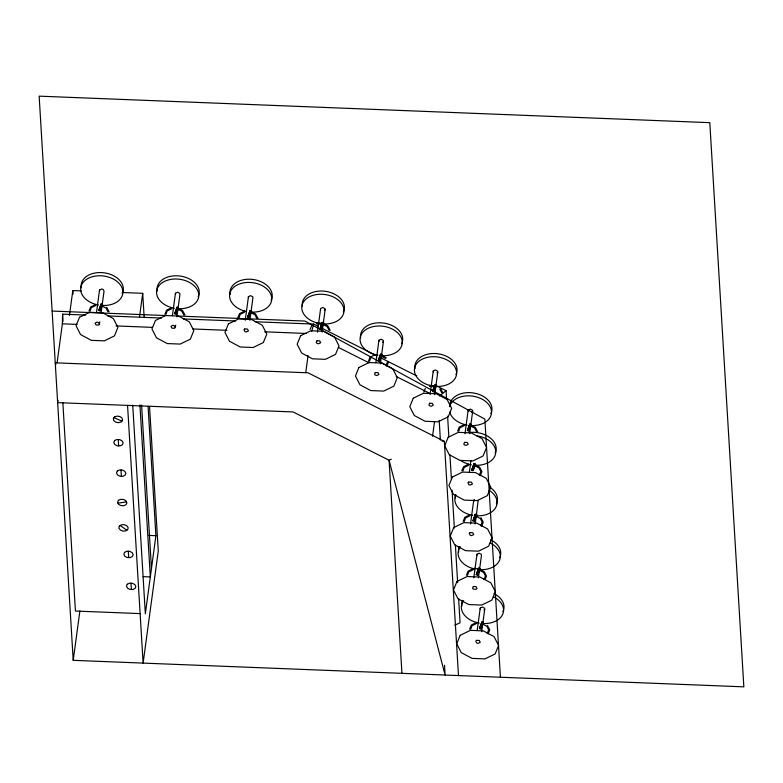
<?xml version="1.0" encoding="UTF-8"?>
<svg xmlns="http://www.w3.org/2000/svg" width="783" height="783" viewBox="0 0 783 783"><rect width="100%" height="100%" fill="white"/><g stroke="black" fill="none" stroke-linecap="round" stroke-linejoin="round"><path stroke-width="1.17" d="M57.12 362.666L62.366 323.81L62.591 314.149L85.748 315.069M57.981 400.24L57.658 402.628L293.048 411.936L389.073 460.228L445.096 675.034L444.558 665.286M69.433 315.549L72.809 290.552L81.246 290.885M96.515 312.466L99.539 290.043L101.682 288.996L103.072 289.367L104.031 291.227L101.154 312.476M98.775 310.518L101.154 303.931L102.544 304.303L102.387 305.439L100.165 310.89L98.775 310.518L101.154 303.931M100.165 310.89L100.312 309.745M99.558 324.27L99.5 323.262L97.219 322.038L95.076 323.085L96.035 324.955L98.766 325.062L99.881 321.911M73.21 660.333L39.15 96.152L709.79 122.667L743.85 686.848L73.21 660.333L79.895 610.916M139.491 317.125L142.712 293.312L122.217 292.499M172.407 315.686L175.441 293.263L177.584 292.216L179.865 293.439L179.924 294.447L176.899 316.87M174.678 313.748L177.056 307.161L178.436 307.523L178.289 308.668L176.058 314.11L174.678 313.748L177.056 307.161M176.058 314.11L176.214 312.965L174.834 312.603M175.461 327.5L175.402 326.482L173.121 325.268L170.978 326.305L171.927 328.175L174.668 328.283L175.774 325.141M148.085 406.397L155.895 535.689L145.335 613.803L132.738 405.232M245.236 320.296L248.426 296.698L250.57 295.651L252.85 296.865L252.909 297.883L249.875 320.306M247.663 317.174L250.041 310.587L251.421 310.959L251.274 312.094L249.043 317.546L247.663 317.174L250.041 310.587M249.043 317.546L251.421 310.959M305.771 372.493L308.062 355.541M317.448 332.119L320.639 308.512L322.782 307.465L325.062 308.688L325.121 309.696L322.097 332.119M319.875 328.987L322.253 322.4L323.643 322.772L323.487 323.917L321.255 329.359L319.875 328.987L322.253 322.4M321.255 329.359L323.643 322.772M375.899 362.695L378.933 340.272L381.076 339.225L383.357 340.448L383.416 341.457L380.381 363.88M378.16 360.748L380.538 354.161L381.928 354.533L381.771 355.668L379.549 361.12L378.16 360.748L380.538 354.161M379.549 361.12L381.928 354.533M430.082 394.593L433.273 370.985L435.417 369.938L437.697 371.162L437.756 372.17L434.722 394.593M432.51 391.461L434.888 384.874L436.268 385.246L436.111 386.391L433.89 391.833L432.51 391.461L434.888 384.874M433.89 391.833L436.268 385.246M432.549 436.258L434.516 421.724M464.985 433.704L468.185 410.096L470.329 409.059L472.599 410.272L472.668 411.29L469.634 433.713M467.412 430.581L469.79 423.995L471.18 424.357L471.023 425.502L468.802 430.944L467.412 430.581L469.79 423.995M468.802 430.944L470.73 425.453M469.369 472.218L470.965 460.414M471.63 470.28L474.009 463.693L475.398 464.055L475.242 465.2L473.02 470.642L471.63 470.28L474.009 463.693M473.02 470.642L475.398 464.055M470.524 523.964L473.715 500.357L474.518 499.574M472.952 520.842L475.33 514.255L476.72 514.617L476.563 515.762L474.341 521.204L472.952 520.842L475.33 514.255M474.341 521.204L474.488 520.059M475.173 523.974L476.133 516.888M476.446 514.529L478.139 500.533M473.784 577.854L476.974 554.247L479.118 553.209L481.398 554.423L481.457 555.441L478.423 577.864M476.201 574.732L478.579 568.145L479.969 568.507L479.813 569.652L477.591 575.094L476.201 574.732L478.579 568.145M477.591 575.094L477.747 573.949M477.19 630.511L480.224 608.078L482.367 607.04L484.648 608.254L484.706 609.272L481.672 631.695M479.46 628.563L481.839 621.976L483.219 622.338L483.062 623.483L480.84 628.925L479.46 628.563L481.839 621.976M480.84 628.925L483.219 622.338M100.831 305.35L100.919 304.665L100.684 305.713M176.733 308.58L176.821 307.885M249.66 311.683L249.562 312.368L249.806 311.321M321.872 323.496L321.774 324.191L316.861 323.996M469.409 425.091L469.32 425.776L469.555 424.729M473.627 464.789L473.539 465.474L473.784 464.417M475.007 515.674L475.095 514.989L474.86 516.036M478.198 569.241C479.206 570.122 475.183 567.372 473.098 568.664L468.087 571.189L466.414 575.27M481.506 623.395L481.604 622.71M311.614 331.522L313.67 324.074L318.006 326.257M88.988 311.066L90.652 306.985L95.663 304.46M90.094 311.105L91.298 307.699L95.761 305.517M100.762 308.659L102.544 304.303M164.89 314.286L166.554 310.205L171.565 307.68M165.996 314.335L167.2 310.92L171.663 308.747M176.664 311.879L178.436 307.523M237.875 317.722L239.539 313.64L244.55 311.115M238.981 317.761L240.185 314.355L244.648 312.172M310.088 329.535L311.751 325.454M321.774 324.191L322.019 323.134L316.763 322.929M368.372 361.296L370.046 357.214M369.478 361.335L370.966 357.704M380.156 355.257L380.068 355.942M385.872 365.681L387.36 362.049M386.802 366.17L388.466 362.089M423.828 392.058L425.306 388.417M429.495 386.469L434.408 386.655L434.682 385.774L429.397 385.402M457.624 431.13L459.288 427.048L464.299 424.523M458.73 431.169L459.934 427.753L464.407 425.58M461.843 470.818L463.516 466.737L468.528 464.211M462.949 470.867L464.162 467.451L468.625 465.278M479.343 475.203L480.831 471.572L479.069 468.038L474.322 465.503M480.273 475.692L481.936 471.611L479.597 467.148L474.557 464.456M463.164 521.38L464.828 517.299L469.839 514.774M464.27 521.429L465.474 518.013L469.937 515.84M474.938 518.972L476.72 514.617M480.664 525.765L482.152 522.134L480.39 518.6L475.633 516.066M481.584 526.264L483.258 522.183L480.909 517.71M467.52 575.319L468.733 571.903L473.196 569.73M478.188 572.862L479.969 568.507M483.914 579.655L485.401 576.024L483.64 572.5L478.893 569.955M485.254 579.126L486.507 576.073L484.334 571.835L479.127 568.908M469.663 629.111L471.337 625.03L476.348 622.505M470.769 629.15L471.983 625.744L476.446 623.562M487.173 633.496L488.651 629.855L486.889 626.331L482.142 623.787M488.093 633.985L489.757 629.904L487.418 625.431M324.328 310.479L325.121 309.696M382.623 342.24L383.416 341.457M436.963 372.953L437.756 372.17M471.865 412.073L472.668 411.29M483.914 610.055L484.706 609.272M439.635 395.914L446.056 390.668L436.297 385.755M165.575 315.539L155.435 320.482L151.961 328.977L156.483 337.796L167.268 343.571L180.198 344.08L190.347 339.137L193.812 330.632L189.3 321.813L178.504 316.048M370.32 356.989L375.047 354.689M391.275 459.19L389.073 460.228L401.943 673.331M454.806 625.177L460.071 622.798L458.613 598.496M117.969 503.175L126.474 501.893M52.128 311.057L304.89 321.05L484.843 419.091L500.425 677.226M107.682 315.931L161.318 318.055M183.251 318.926L235.663 320.991M255.16 321.764L313.67 324.074M62.366 323.81L76.998 324.387M116.001 325.934L152.568 327.382M192.794 328.968L226.923 330.318M264.703 331.816L306.143 333.45M148.662 535.406L155.895 535.689M143.093 576.631L150.316 576.914L139.932 404.928M140.509 613.618L75.432 611.043L62.836 402.472M442.101 441.103L444.333 441.377L458.476 675.563M322.097 323.545L323.487 323.917M249.885 311.732L251.274 312.094M247.82 316.029L249.2 316.401M380.391 355.306L381.771 355.668M176.899 308.296L178.289 308.668M434.731 386.019L436.111 386.391M100.997 305.076L102.387 305.439M469.634 425.14L471.023 425.502M473.862 464.828L475.242 465.2M475.173 515.39L476.563 515.762M478.433 569.29L479.813 569.652M481.682 623.121L483.062 623.483M479.607 627.418L480.997 627.79M114.015 417.672L121.903 421.107M322.351 328.439L376.603 355.736M380.949 357.919L416.762 375.928M338.344 347.388L368.95 362.783M396.276 376.525L430.151 393.565M444.333 441.377L308.022 372.816L55.25 362.823L55.936 364.555M322.802 323.164L327.832 325.865L330.172 330.328M382.094 355.462L386.293 357.86M322.557 324.221L327.137 326.521L329.075 330.289M380.851 355.981L385.598 358.516M471.346 425.296L475.379 427.449L477.718 431.922M470.103 425.805L474.684 428.105L476.612 431.873M250.589 311.35L255.62 314.042L257.959 318.515M250.345 312.397L254.925 314.707L256.853 318.466M178.612 308.463L182.635 310.616L184.974 315.079M177.359 308.972L181.94 311.272L183.868 315.04M101.457 305.742L106.038 308.052L107.976 311.82M120.249 525.54L126.807 530.218M106.742 307.386L109.082 311.859M440.643 388.574L442.806 392.802M439.772 388.994L441.7 392.763M473.715 500.357L473.784 501.374M476.974 554.247L477.033 555.264M480.224 608.078L480.282 609.096M468.185 410.096L468.244 411.114M446.056 390.668L446.574 399.173M447.602 416.184L448.845 436.845M449.951 455.08L451.419 479.392M452.075 490.324L454.355 528.006M455.383 545.017L457.654 582.689M439.204 420.569L440.379 440.075M433.273 370.985L433.332 371.994M378.933 340.272L378.992 341.28M248.426 296.698L248.485 297.706M175.441 293.263L175.5 294.271M142.712 293.312L144.18 317.663M149.543 406.534L158.274 551.017L143.113 663.093L127.551 405.388M141.586 405.085L151.452 568.527M130.976 583.218L131.358 589.482M128.314 551.291L128.696 557.555M121.003 470.006L121.375 476.27M118.262 439.557L118.644 445.83M99.539 290.043L99.607 291.051M72.809 290.552L73.025 294.202M62.591 314.149L63.022 321.333M377.935 355.267A21.21 14.73 7.7 0 1 364.017 331.043A21.21 14.73 7.7 0 1 399.898 335.33A21.21 14.73 7.7 0 1 381.419 355.678M360.66 338.05A21.21 14.73 7.7 0 1 383.699 323.066A21.21 14.73 7.7 0 1 401.62 343.747M174.443 308.257A21.21 14.73 7.7 0 1 160.535 284.033A21.21 14.73 7.7 0 1 196.406 288.32A21.21 14.73 7.7 0 1 177.927 308.678M157.177 291.041A21.21 14.73 7.7 0 1 180.207 276.066A21.21 14.73 7.7 0 1 198.138 296.747M493.466 596.803A21.21 14.73 7.7 0 1 502.823 614.009A21.21 14.73 7.7 0 1 482.71 623.493M479.225 623.082A21.21 14.73 7.7 0 1 463.663 600.639M461.95 605.866A21.21 14.73 7.7 0 1 462.45 600.385M493.897 593.592A21.21 14.73 7.7 0 1 502.911 611.562M318.485 323.281A21.21 14.73 7.7 0 1 306.202 298.881A21.21 14.73 7.7 0 1 341.789 303.824A21.21 14.73 7.7 0 1 323.125 323.927M302.375 306.29A21.21 14.73 7.7 0 1 325.405 291.315A21.21 14.73 7.7 0 1 343.336 311.986M476.73 435.808A21.21 14.73 7.7 0 1 495.737 452.496A21.21 14.73 7.7 0 1 474.889 465.21M471.405 464.789A21.21 14.73 7.7 0 1 460.414 460.335M468.948 432.588A21.21 14.73 7.7 0 1 490.217 437.912A21.21 14.73 7.7 0 1 495.091 453.279M449.638 406.671A21.21 14.73 7.7 0 1 472.805 396.149A21.21 14.73 7.7 0 1 491.509 412.905A21.21 14.73 7.7 0 1 470.671 425.512M467.187 425.1A21.21 14.73 7.7 0 1 449.726 412.181M449.755 405.682A21.21 14.73 7.7 0 1 474.498 393.154A21.21 14.73 7.7 0 1 490.872 413.581M246.273 311.458A21.21 14.73 7.7 0 1 233.99 287.058A21.21 14.73 7.7 0 1 269.577 292.01A21.21 14.73 7.7 0 1 250.912 312.104M230.163 294.477A21.21 14.73 7.7 0 1 253.193 279.492A21.21 14.73 7.7 0 1 271.114 300.173M431.12 385.745A21.21 14.73 7.7 0 1 418.836 361.345A21.21 14.73 7.7 0 1 454.424 366.297A21.21 14.73 7.7 0 1 435.759 386.391M415 368.764A21.21 14.73 7.7 0 1 438.04 353.789A21.21 14.73 7.7 0 1 455.96 374.46M490.217 542.971A21.21 14.73 7.7 0 1 499.574 560.178A21.21 14.73 7.7 0 1 479.46 569.662M474.811 569.016A21.21 14.73 7.7 0 1 460.414 546.808M458.701 552.035A21.21 14.73 7.7 0 1 459.19 546.554M490.647 539.761A21.21 14.73 7.7 0 1 499.662 557.731M489.15 490.305A21.21 14.73 7.7 0 1 495.923 507.159A21.21 14.73 7.7 0 1 476.201 515.772M472.717 515.351A21.21 14.73 7.7 0 1 455.941 494.856M455.452 498.135A21.21 14.73 7.7 0 1 455.383 494.817M489.581 487.104A21.21 14.73 7.7 0 1 496.412 503.841M98.55 305.037A21.21 14.73 7.7 0 1 84.633 280.813A21.21 14.73 7.7 0 1 120.513 285.1A21.21 14.73 7.7 0 1 102.025 305.448M81.275 287.821A21.21 14.73 7.7 0 1 104.305 272.836A21.21 14.73 7.7 0 1 122.236 293.517M119.27 526.215L118.938 528.212L120.367 530.071L122.99 531.099L125.828 530.894L127.786 529.533L128.118 527.546L126.699 525.677L124.066 524.649L121.228 524.855L119.27 526.215M79.533 317.252L76.059 325.757L80.58 334.576L91.366 340.341L104.305 340.859L114.445 335.917L117.92 327.411L113.398 318.593L102.612 312.828L89.673 312.309L79.533 317.252M114.553 440.604L113.78 442.512L114.788 444.48L117.196 445.772L120.093 445.879L122.354 444.783L123.137 442.875L122.128 440.907L119.711 439.615L116.824 439.498L114.553 440.604M117.284 471.053L116.51 472.952L117.519 474.919L119.936 476.211L122.823 476.328L125.094 475.222L125.867 473.324L124.859 471.346L122.451 470.054L119.554 469.947L117.284 471.053M124.605 552.338L123.822 554.237L124.83 556.214L127.247 557.506L130.135 557.613L132.405 556.507L133.179 554.609L132.17 552.641L129.763 551.349L126.866 551.232L124.605 552.338M228.421 323.908L224.946 332.413L229.468 341.231L240.254 346.996L253.183 347.505L263.323 342.572L266.797 334.067L262.285 325.248L251.49 319.484L238.561 318.965L228.421 323.908M127.267 584.265L126.494 586.164L127.502 588.141L129.909 589.423L132.807 589.54L135.077 588.434L135.851 586.536L134.842 584.568L132.425 583.276L129.538 583.159L127.267 584.265M300.633 335.721L297.158 344.226L301.68 353.045L312.466 358.82L325.395 359.328L335.545 354.386L339.019 345.88L334.498 337.062L323.712 331.297L310.773 330.788L300.633 335.721M358.917 367.481L355.443 375.987L359.965 384.805L370.75 390.57L383.69 391.089L393.829 386.146L397.304 377.641L392.782 368.822L381.996 363.058L369.057 362.549L358.917 367.481M413.267 398.195L409.793 406.7L414.315 415.519L425.1 421.283L438.03 421.802L448.17 416.859L451.644 408.354L447.122 399.536L436.337 393.771L423.407 393.262L413.267 398.195M448.17 437.315L444.695 445.821L449.217 454.639L460.003 460.404L472.942 460.913L483.082 455.98L486.556 447.475L482.034 438.656L471.249 432.891L458.309 432.373L448.17 437.315M452.388 477.013L448.913 485.509L453.435 494.327L464.221 500.102L477.16 500.611L487.3 495.668L490.775 487.163L486.253 478.344L475.467 472.58L462.528 472.071L452.388 477.013M453.709 527.576L450.235 536.071L454.757 544.899L465.542 550.664L478.482 551.173L488.621 546.231L492.096 537.735L487.574 528.907L476.788 523.142L463.849 522.633L453.709 527.576M456.959 581.466L453.484 589.971L458.006 598.789L468.792 604.554L481.731 605.063L491.871 600.121L495.345 591.625L490.824 582.806L480.038 577.032L467.108 576.523L456.959 581.466M460.218 635.297L456.743 643.802L461.256 652.621L472.051 658.386L484.98 658.895L495.12 653.962L498.595 645.456L494.073 636.638L483.287 630.873L470.358 630.354L460.218 635.297M118.458 500.317L117.538 502.177L118.409 504.174L120.729 505.544L123.626 505.769L125.985 504.751L126.905 502.892L126.034 500.895L123.714 499.525L120.817 499.309L118.458 500.317M114.68 416.82L113.339 418.523L113.76 420.559L115.796 422.154L118.644 422.683L121.238 421.959L122.579 420.256L122.148 418.22L120.122 416.634L117.274 416.096L114.68 416.82M244.756 328.958L243.963 329.741L244.913 331.601L246.302 331.972L248.446 330.925L247.487 329.066L244.756 328.958M316.968 340.771L316.234 342.572L317.125 343.424L318.515 343.786L320.658 342.748L319.699 340.879L316.968 340.771M375.253 372.532L374.519 374.333L375.419 375.184L376.799 375.546L378.943 374.499L377.993 372.639L375.253 372.532M429.603 403.245L428.869 405.046L429.759 405.897L431.149 406.26L433.293 405.222L432.333 403.353L429.603 403.245M464.505 442.366L463.771 444.157L464.671 445.008L466.051 445.38L468.195 444.333L467.245 442.473L464.505 442.366M468.733 482.054L467.931 482.837L468.89 484.706L470.27 485.069L472.413 484.031L471.464 482.162L468.733 482.054M470.045 532.616L469.252 533.409L470.201 535.269L471.591 535.631L473.735 534.593L472.775 532.724L470.045 532.616M473.304 586.506L472.57 588.307L473.461 589.159L476.191 589.266L476.984 588.483L476.035 586.614L473.304 586.506M476.553 640.347L475.751 641.13L476.71 642.99L478.1 643.362L480.243 642.314L479.284 640.455L476.553 640.347"/></g></svg>
